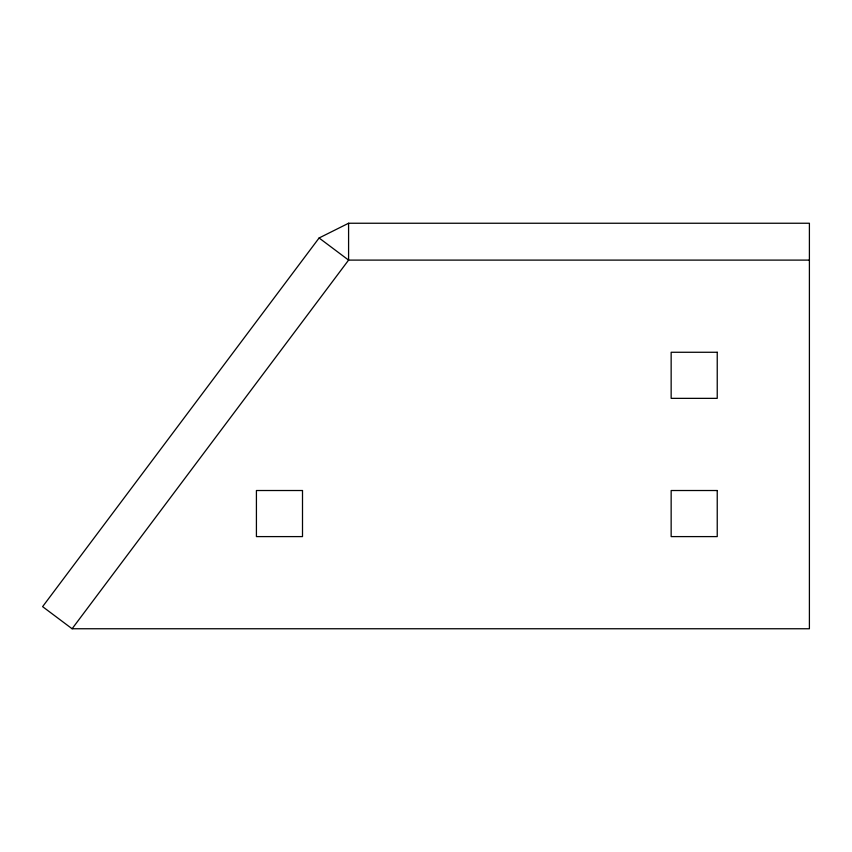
<?xml version="1.0" encoding="UTF-8"?>
<svg xmlns="http://www.w3.org/2000/svg" width="852" height="852" viewBox="0 0 852 852"><rect width="100%" height="100%" fill="white"/><g stroke="black" fill="none" stroke-linecap="round" stroke-linejoin="round"><path stroke-width="1.28" d="M319.095 237.985L42.6 606.645L72.09 628.755L809.4 628.755L809.4 223.245L348.585 223.245L319.095 237.985L348.585 260.105L809.4 260.105M72.09 628.755L348.585 260.105L348.585 223.245M717.235 352.27L671.152 352.27L671.152 398.353L717.235 398.353L717.235 352.27M302.503 490.518L256.42 490.518L256.42 536.6L302.503 536.6L302.503 490.518M717.235 490.518L671.152 490.518L671.152 536.6L717.235 536.6L717.235 490.518"/></g></svg>
